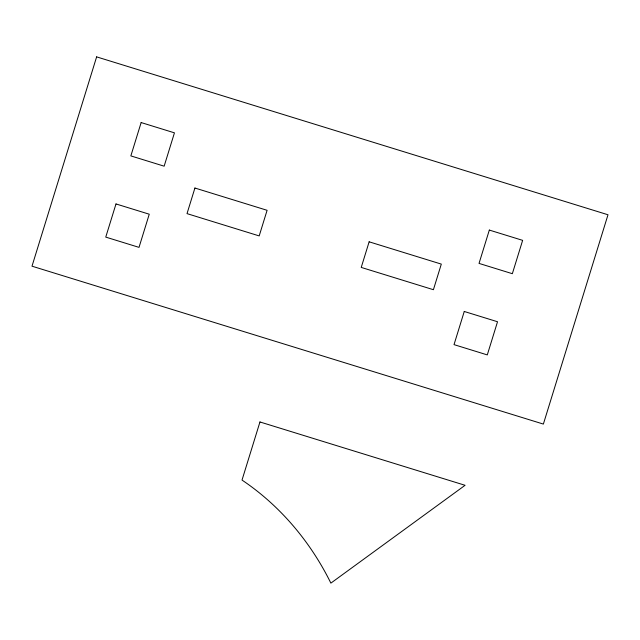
<?xml version="1.0" encoding="UTF-8"?>
<svg xmlns="http://www.w3.org/2000/svg" width="640" height="640" viewBox="0 0 640 640"><rect width="100%" height="100%" fill="white"/><g stroke="black" fill="none" stroke-linecap="round" stroke-linejoin="round"><path stroke-width="0.96" d="M96.632 56.872L32 266.184L543.368 424.08L608 214.768L96.632 56.872M115.992 203.944L105.752 237.104L139.016 247.368L149.256 214.208L115.992 203.944M141.144 122.56L130.848 155.896L164.152 166.184L174.448 132.84L141.144 122.56M194.92 188.024L187.016 213.624L259.192 235.912L267.096 210.304L194.92 188.024M259.96 421.968L242.016 480.08C280.192 505.688 310.616 541.992 330.872 583.128L465.08 485.296L259.96 421.968M369.136 241.816L361.232 267.416L433.408 289.704L441.312 264.104L369.136 241.816M464.256 311.472L454.024 344.632L487.288 354.904L497.528 321.744L464.256 311.472M489.328 230.072L479.032 263.408L512.344 273.696L522.64 240.352L489.328 230.072"/></g></svg>
